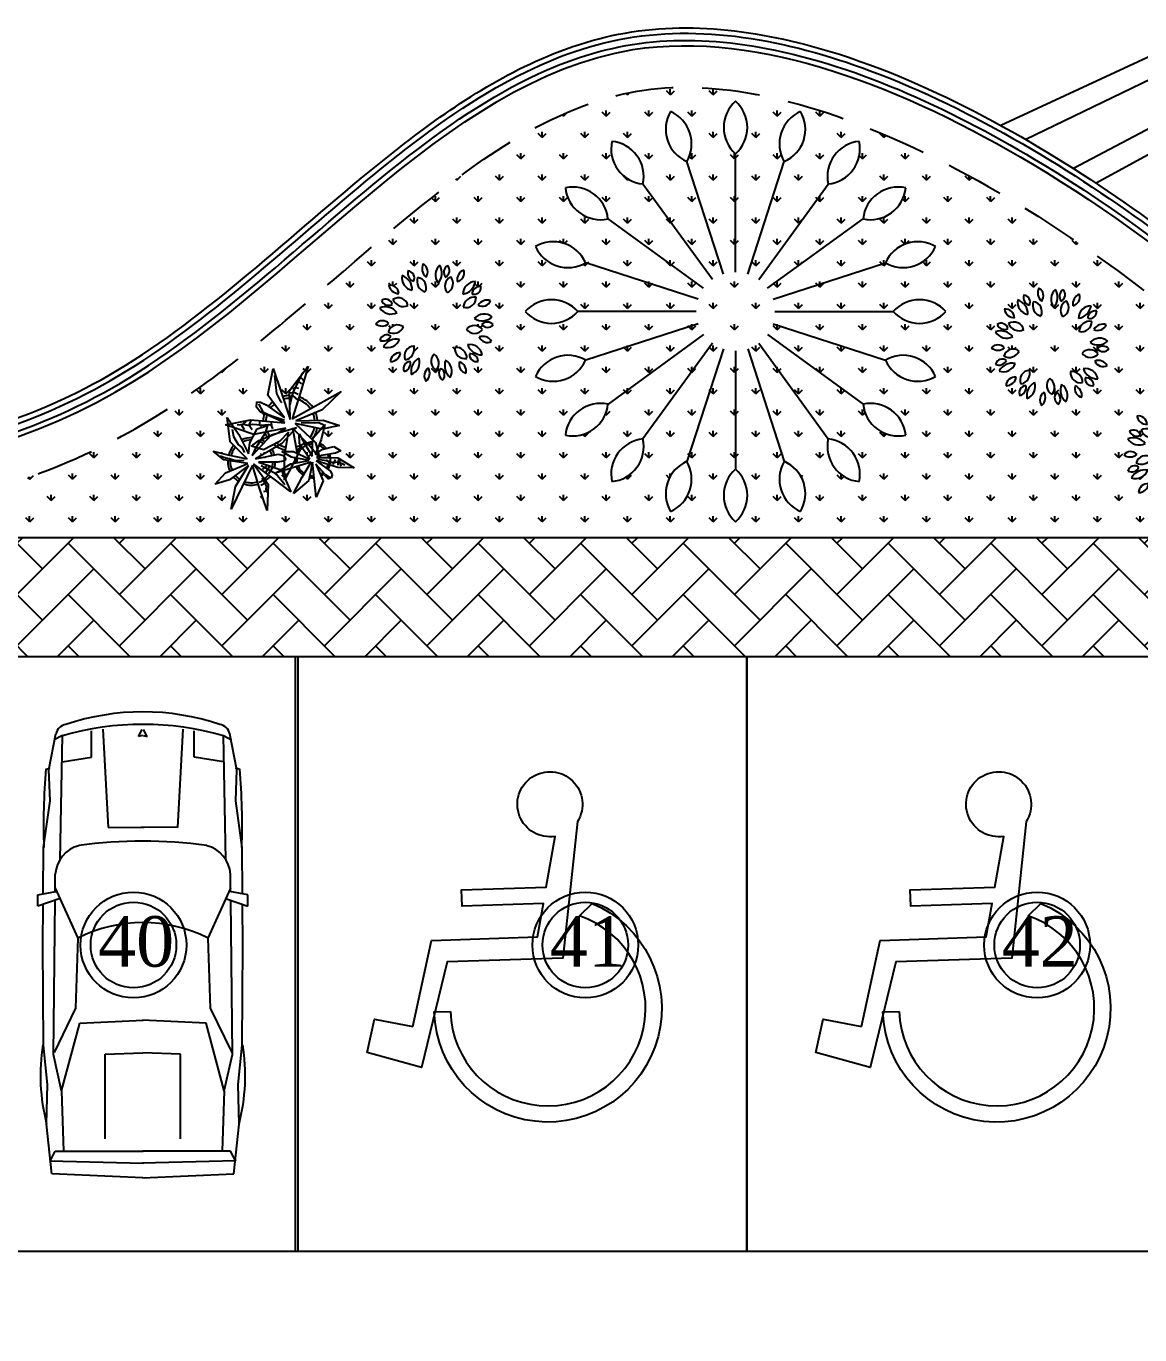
# Model space of a CAD drawing. Header units: millimetres. Extents: x 209.8 to 281.8, y 45 to 110.
# Drawn here: x 222.5 to 231.87, y 73.09 to 84.09 of the extents above; entities that cross this region are included whole.
import ezdxf

# ---------------------------------------------------------------- set-up
doc = ezdxf.new("R2010")
doc.units = ezdxf.units.MM
doc.header["$LTSCALE"] = 0.65
doc.linetypes.add('DASHED', pattern=[0.75, 0.5, -0.25])
for name, color, linetype in [('ARBOLES', 95, 'Continuous'), ('cajones', 235, 'Continuous'), ('Layer1', 1, 'Continuous'), ('mobiliario', 30, 'Continuous'), ('murodelgado', 1, 'Continuous'), ('murosgrueso', 5, 'Continuous'), ('plazaacceso', 251, 'Continuous'), ('vidrios', 4, 'Continuous')]:
    doc.layers.add(name, color=color, linetype=linetype)
doc.styles.get("Standard").update_dxf_attribs({"font": 'times.ttf'})
pattern_1 = [(90, (0, 0), (-0.179605, 0.179605), [0.047625, -0.311585]), (45, (0, 0), (-0.17960512, 0.17960512), [0.047625, -0.206375]), (135, (0, 0), (-0.17960512, -0.17960512), [0.047625, -0.206375])]

# ---------------------------------------------------------------- blocks, each defined once
blk = doc.blocks.new('arb-pl57')
for centre, radius, start, end in [((-0.151, 0.425), 0.0681, 163.4613, 255.4329), ((-0.221, 0.386), 0.059, 333.3115, 85.5828), ((-0.009, 0.462), 0.0887, 151.7015, 229.7406), ((-0.126, 0.439), 0.0753, 322.8639, 58.5782), ((0.122, 0.411), 0.108, 130.709, 219.1064), ((-0.058, 0.427), 0.127, 318.6571, 31.1583), ((0.153, 0.434), 0.0681, 123.4613, 215.4329), ((0.074, 0.448), 0.059, 293.3115, 45.5828), ((0.285, 0.37), 0.0887, 111.7015, 189.7406), ((0.181, 0.428), 0.0753, 282.8639, 18.5782), ((-0.16, 0.388), 0.108, 170.709, 259.1064), ((-0.308, 0.285), 0.127, 358.6571, 71.1583), ((-0.048, 0.358), 0.0926, 160.5035, 255.3285), ((-0.146, 0.306), 0.0835, 333.2488, 82.5832), ((0.187, 0.316), 0.0926, 120.5035, 215.3285), ((0.079, 0.339), 0.0835, 293.2488, 42.5832), ((0.352, 0.247), 0.108, 90.709, 179.1064), ((0.225, 0.375), 0.127, 278.6571, 351.1583), ((-0.368, 0.251), 0.0753, 2.8639, 98.5782), ((-0.292, 0.343), 0.0887, 191.7015, 269.7406), ((0.341, 0.132), 0.0926, 80.5035, 175.3285), ((0.273, 0.22), 0.0835, 253.2488, 2.5832), ((0.39, 0.245), 0.0681, 83.4613, 175.4329), ((0.339, 0.307), 0.059, 253.3115, 5.5828), ((-0.408, 0.016), 0.127, 38.6571, 111.1583), ((-0.361, 0.19), 0.108, 210.709, 299.1064), ((-0.406, 0.149), 0.059, 13.3115, 125.5828), ((-0.378, 0.224), 0.0681, 203.4613, 295.4329), ((-0.298, 0.135), 0.0835, 13.2488, 122.5832), ((-0.256, 0.238), 0.0926, 200.5035, 295.3285), ((0.451, 0.111), 0.0887, 71.7015, 149.7406), ((0.408, 0.223), 0.0753, 242.8639, 338.5782), ((-0.432, -0.049), 0.0753, 42.8639, 138.5782), ((-0.434, 0.07), 0.0887, 231.7015, 309.7406), ((0.423, -0.026), 0.108, 50.709, 139.1064), ((0.408, 0.153), 0.127, 238.6571, 311.1583), ((0.451, -0.053), 0.0681, 43.4613, 135.4329), ((-0.396, -0.152), 0.059, 53.3115, 165.5828), ((-0.423, -0.076), 0.0681, 243.4613, 335.4329), ((-0.304, -0.093), 0.0835, 53.2488, 162.5832), ((-0.338, 0.013), 0.0926, 240.5035, 335.3285), ((0.341, -0.108), 0.0926, 40.5035, 135.3285), ((0.345, 0.003), 0.0835, 213.2488, 322.5832), ((0.411, -0.194), 0.0887, 31.7015, 109.7406), ((0.452, 0.028), 0.059, 213.3115, 325.5828), ((-0.312, -0.255), 0.127, 78.6571, 151.1583), ((-0.388, -0.092), 0.108, 250.709, 339.1064), ((-0.163, -0.271), 0.0835, 93.2488, 202.5832), ((-0.257, -0.212), 0.0926, 280.5035, 15.3285), ((0.187, -0.291), 0.0926, 0.5035, 95.3285), ((0.261, -0.209), 0.0835, 173.2488, 282.5832), ((0.302, -0.282), 0.108, 10.709, 99.1064), ((0.406, -0.134), 0.127, 198.6571, 271.1583), ((0.451, -0.081), 0.0753, 202.8639, 298.5782), ((-0.289, -0.32), 0.0753, 82.8639, 178.5782), ((-0.366, -0.23), 0.0887, 271.7015, 349.7406), ((-0.195, -0.376), 0.059, 93.3115, 205.5828), ((-0.264, -0.335), 0.0681, 283.4613, 15.4329), ((-0.064, -0.401), 0.127, 118.6571, 191.1583), ((-0.227, -0.324), 0.108, 290.709, 19.1064), ((0.061, -0.317), 0.0835, 133.2488, 242.5832), ((-0.049, -0.332), 0.0926, 320.5035, 55.3285), ((0.219, -0.353), 0.127, 158.6571, 231.1583), ((0.045, -0.399), 0.108, 330.709, 59.1064), ((0.288, -0.341), 0.0753, 162.8639, 258.5782), ((0.185, -0.402), 0.0887, 351.7015, 69.7406), ((0.306, -0.32), 0.0681, 3.4613, 95.4329), ((0.359, -0.259), 0.059, 173.3115, 285.5828), ((-0.004, -0.436), 0.0753, 122.8639, 218.5782), ((-0.122, -0.416), 0.0887, 311.7015, 29.7406), ((0.103, -0.418), 0.059, 133.3115, 245.5828), ((0.024, -0.431), 0.0681, 323.4613, 55.4329)]:
    blk.add_arc(centre, radius, start, end)
blk = doc.blocks.new('arb-pl59')
for p, q in [((-0.122, 0.285), (-0.076, 0.511)), ((-0.076, 0.511), (-0.014, 0.319)), ((-0.065, 0.451), (-0.059, 0.376)), ((0.061, 0.325), (0.217, 0.529)), ((0.168, 0.467), (0.145, 0.425)), ((0.217, 0.529), (0.15, 0.301)), ((0.214, 0.509), (0.168, 0.467)), ((-0.059, 0.376), (-0.049, 0.299)), ((0.084, 0.341), (0.11, 0.351)), ((0.123, 0.376), (0.097, 0.328)), ((0.11, 0.351), (0.136, 0.344)), ((0.113, 0.389), (0.139, 0.399)), ((0.145, 0.425), (0.123, 0.376)), ((0.139, 0.399), (0.162, 0.38)), ((0.145, 0.432), (0.158, 0.432)), ((0.158, 0.432), (0.181, 0.406)), ((-0.218, 0.184), (-0.215, 0.23)), ((-0.215, 0.23), (-0.185, 0.226)), ((-0.185, 0.226), (-0.136, 0.205)), ((0.017, 0.096), (-0.122, 0.285)), ((-0.049, 0.299), (-0.02, 0.244)), ((-0.02, 0.244), (-0.004, 0.224)), ((-0.014, 0.319), (0.065, 0.082)), ((0.058, 0.263), (0.084, 0.282)), ((0.065, 0.082), (0.061, 0.325)), ((0.064, 0.305), (0.1, 0.312)), ((0.068, 0.227), (0.064, 0.208)), ((0.081, 0.279), (0.068, 0.227)), ((0.097, 0.328), (0.081, 0.279)), ((0.082, 0.088), (0.494, 0.318)), ((0.15, 0.301), (0.082, 0.088)), ((0.084, 0.282), (0.129, 0.244)), ((0.1, 0.312), (0.133, 0.295)), ((0.494, 0.318), (0.334, 0.162)), ((-0.187, 0.145), (-0.218, 0.184)), ((-0.201, 0.214), (-0.163, 0.146)), ((0.022, 0.054), (-0.187, 0.145)), ((-0.163, 0.146), (-0.12, 0.124)), ((-0.136, 0.205), (0.017, 0.096)), ((-0.12, 0.124), (-0.062, 0.104)), ((0.334, 0.162), (0.114, 0.069)), ((-0.477, 0.035), (-0.268, 0.079)), ((-0.24, -0.045), (-0.477, 0.035)), ((-0.438, -0.107), (-0.464, 0.097)), ((-0.464, 0.097), (-0.365, -0.046)), ((-0.422, 0.001), (-0.412, -0.061)), ((-0.38, 0.036), (-0.325, 0.043)), ((-0.308, 0.065), (-0.344, 0.033)), ((-0.344, 0.033), (-0.321, -0.003)), ((-0.325, 0.043), (-0.292, 0.033)), ((-0.292, 0.033), (-0.25, 0.043)), ((-0.263, 0.075), (-0.283, 0.036)), ((-0.283, 0.036), (-0.253, -0.003)), ((-0.273, -0.114), (-0.211, 0.003)), ((-0.268, 0.079), (0.022, 0.054)), ((-0.25, 0.043), (-0.214, 0.039)), ((-0.214, 0.039), (-0.179, 0.033)), ((-0.211, 0.003), (-0.124, 0.03)), ((-0.189, 0.069), (-0.195, 0.036)), ((-0.195, 0.036), (-0.176, 0.023)), ((-0.179, 0.033), (-0.117, 0.039)), ((-0.124, 0.03), (-0.145, -0.033)), ((-0.117, 0.039), (-0.085, 0.033)), ((0.03, 0.009), (-0.117, -0.021)), ((-0.094, 0.062), (-0.094, 0.033)), ((-0.094, 0.033), (-0.082, 0.004)), ((-0.09, -0.048), (0.119, 0.013)), ((-0.062, 0.104), (0.003, 0.082)), ((-0.03, -0.027), (0.03, 0.009)), ((0.119, 0.013), (-0.008, -0.123)), ((0.003, 0.082), (0.019, 0.075)), ((0.22, -0.129), (0.086, 0.008)), ((0.086, 0.008), (0.128, -0.22)), ((0.336, -0.001), (0.109, 0.049)), ((0.109, 0.049), (0.28, -0.113)), ((0.114, 0.069), (0.344, 0.076)), ((0.158, 0.056), (0.272, 0.052)), ((0.256, -0.077), (0.356, 0.04)), ((0.272, 0.052), (0.308, 0.056)), ((0.308, 0.056), (0.35, 0.036)), ((0.356, 0.04), (0.327, -0.087)), ((0.481, 0.032), (0.336, -0.001)), ((0.344, 0.076), (0.481, 0.032)), ((-0.295, -0.249), (-0.438, -0.107)), ((-0.412, -0.061), (-0.373, -0.129)), ((-0.365, -0.046), (-0.286, -0.208)), ((-0.259, -0.142), (-0.198, -0.095)), ((-0.117, -0.021), (-0.24, -0.045)), ((-0.145, -0.033), (-0.229, -0.166)), ((-0.198, -0.095), (-0.03, -0.027)), ((-0.165, -0.127), (-0.09, -0.048)), ((-0.023, -0.104), (-0.159, -0.174)), ((0.051, -0.024), (-0.023, -0.104)), ((0.018, -0.229), (0.051, -0.024)), ((0.144, -0.124), (0.141, -0.038)), ((0.141, -0.038), (0.185, -0.122)), ((0.25, -0.228), (0.256, -0.077)), ((0.327, -0.087), (0.277, -0.213)), ((-0.493, -0.259), (-0.581, -0.185)), ((-0.581, -0.185), (-0.459, -0.217)), ((-0.459, -0.217), (-0.295, -0.249)), ((-0.373, -0.129), (-0.341, -0.155)), ((-0.341, -0.155), (-0.318, -0.197)), ((-0.286, -0.208), (-0.273, -0.114)), ((-0.159, -0.174), (-0.259, -0.142)), ((-0.254, -0.221), (-0.165, -0.127)), ((-0.229, -0.166), (-0.254, -0.221)), ((-0.008, -0.123), (-0.227, -0.249)), ((-0.227, -0.249), (-0.032, -0.21)), ((-0.032, -0.21), (0.009, -0.222)), ((0.077, -0.235), (-0.004, -0.187)), ((-0.004, -0.187), (0.093, -0.187)), ((0.128, -0.22), (0.017, -0.428)), ((0.093, -0.187), (0.23, -0.251)), ((0.23, -0.251), (0.144, -0.124)), ((0.185, -0.122), (0.25, -0.228)), ((0.313, -0.24), (0.22, -0.129)), ((0.277, -0.213), (0.336, -0.172)), ((0.28, -0.113), (0.313, -0.24)), ((0.446, -0.202), (0.33, -0.222)), ((0.336, -0.172), (0.432, -0.147)), ((0.432, -0.147), (0.492, -0.181)), ((0.492, -0.181), (0.446, -0.202)), ((-0.523, -0.223), (-0.474, -0.242)), ((-0.291, -0.289), (-0.493, -0.259)), ((-0.477, -0.367), (-0.291, -0.289)), ((-0.474, -0.242), (-0.445, -0.246)), ((-0.445, -0.246), (-0.412, -0.259)), ((-0.285, -0.305), (-0.445, -0.425)), ((-0.252, -0.303), (-0.431, -0.673)), ((-0.412, -0.259), (-0.386, -0.265)), ((-0.395, -0.482), (-0.285, -0.305)), ((-0.386, -0.265), (-0.351, -0.265)), ((-0.351, -0.265), (-0.321, -0.262)), ((-0.195, -0.489), (-0.252, -0.303)), ((-0.069, -0.421), (-0.243, -0.291)), ((-0.243, -0.291), (-0.119, -0.462)), ((-0.039, -0.278), (-0.202, -0.277)), ((-0.202, -0.277), (-0.009, -0.342)), ((-0.179, -0.307), (-0.117, -0.34)), ((-0.133, -0.311), (-0.166, -0.336)), ((-0.107, -0.314), (-0.14, -0.362)), ((-0.085, -0.327), (-0.117, -0.375)), ((0.242, -0.279), (-0.053, -0.368)), ((-0.053, -0.368), (0.071, -0.291)), ((0.007, -0.269), (-0.039, -0.278)), ((0.03, -0.256), (0.007, -0.269)), ((0.009, -0.222), (0.03, -0.256)), ((0.017, -0.428), (0.018, -0.229)), ((0.071, -0.291), (0.225, -0.263)), ((0.225, -0.263), (0.077, -0.235)), ((0.168, -0.405), (0.242, -0.279)), ((0.254, -0.278), (0.222, -0.433)), ((0.27, -0.44), (0.254, -0.278)), ((0.364, -0.385), (0.282, -0.294)), ((0.282, -0.294), (0.344, -0.434)), ((0.466, -0.323), (0.285, -0.266)), ((0.285, -0.266), (0.405, -0.354)), ((0.33, -0.222), (0.286, -0.237)), ((0.286, -0.237), (0.384, -0.238)), ((0.295, -0.252), (0.372, -0.265)), ((0.402, -0.291), (0.372, -0.259)), ((0.372, -0.265), (0.428, -0.281)), ((0.384, -0.238), (0.466, -0.24)), ((0.402, -0.249), (0.402, -0.291)), ((0.444, -0.255), (0.424, -0.298)), ((0.428, -0.281), (0.473, -0.275)), ((0.466, -0.24), (0.605, -0.325)), ((0.605, -0.325), (0.466, -0.323)), ((0.47, -0.259), (0.467, -0.304)), ((0.473, -0.275), (0.525, -0.301)), ((0.479, -0.265), (0.492, -0.311)), ((-0.564, -0.462), (-0.477, -0.367)), ((-0.445, -0.425), (-0.564, -0.462)), ((-0.176, -0.44), (-0.195, -0.45)), ((-0.159, -0.421), (-0.176, -0.44)), ((-0.172, -0.411), (-0.137, -0.476)), ((-0.117, -0.34), (-0.078, -0.362)), ((-0.078, -0.362), (-0.043, -0.388)), ((0.071, -0.526), (-0.069, -0.421)), ((-0.043, -0.388), (-0.013, -0.424)), ((-0.013, -0.424), (0.022, -0.466)), ((-0.009, -0.342), (0.071, -0.526)), ((0.094, -0.541), (0.168, -0.405)), ((0.222, -0.433), (0.094, -0.541)), ((0.283, -0.571), (0.27, -0.44)), ((0.344, -0.434), (0.283, -0.571)), ((0.393, -0.405), (0.364, -0.385)), ((0.411, -0.412), (0.393, -0.405)), ((0.405, -0.354), (0.419, -0.383)), ((0.419, -0.383), (0.411, -0.412)), ((-0.431, -0.673), (-0.395, -0.482)), ((-0.129, -0.685), (-0.195, -0.489)), ((-0.133, -0.45), (-0.182, -0.473)), ((-0.124, -0.518), (-0.159, -0.528)), ((-0.137, -0.476), (-0.14, -0.511)), ((-0.14, -0.511), (-0.117, -0.541)), ((-0.119, -0.462), (-0.129, -0.685))]:
    blk.add_line(p, q)
for centre, radius, start, end in [((0.067, 0.053), 0.23, 130.0047, 142.9751), ((0.067, 0.053), 0.23, 91.3061, 106.5891), ((0.067, 0.053), 0.207, 91.3551, 106.3939), ((0.067, 0.053), 0.207, 35.6168, 71.2527), ((0.067, 0.053), 0.23, 34.9744, 71.3418), ((0.067, 0.053), 0.23, 161.0439, 175.817), ((0.067, 0.053), 0.207, 161.7291, 175.8971), ((0.067, 0.053), 0.207, 130.4106, 142.8078), ((0.067, 0.053), 0.207, 5.7495, 22.0226), ((0.067, 0.053), 0.23, 5.3551, 22.1259), ((0.067, 0.053), 0.207, 324.5281, 349.0132), ((0.067, 0.053), 0.23, 323.4483, 348.8858), ((-0.259, -0.271), 0.2, 87.4619, 114.9149), ((-0.259, -0.271), 0.18, 90.5018, 114.8186), ((-0.259, -0.271), 0.18, 56.4903, 67.4936), ((-0.259, -0.271), 0.2, 55.4317, 66.467), ((0.067, 0.053), 0.23, 200.4578, 211.493), ((0.067, 0.053), 0.207, 201.5164, 212.5196), ((0.067, 0.053), 0.207, 284.7982, 309.2824), ((0.256, -0.259), 0.15, 91.3816, 117.2446), ((-0.259, -0.271), 0.2, 138.8793, 164.7422), ((-0.259, -0.271), 0.18, 139.7721, 164.2563), ((-0.259, -0.271), 0.18, 16.703, 30.871), ((-0.259, -0.271), 0.2, 16.0178, 30.791), ((0.067, 0.053), 0.23, 232.488, 259.941), ((0.067, 0.053), 0.207, 235.5278, 259.8447), ((0.256, -0.259), 0.15, 130.9246, 156.3621), ((0.067, 0.053), 0.23, 283.9053, 309.7683), ((0.256, -0.259), 0.135, 132.0044, 156.4895), ((0.256, -0.259), 0.135, 92.2745, 116.7587), ((0.256, -0.259), 0.135, 43.0041, 67.321), ((0.256, -0.259), 0.15, 39.9643, 67.4173), ((0.256, -0.259), 0.135, 8.9927, 19.9959), ((0.256, -0.259), 0.15, 7.9341, 18.9693), ((-0.259, -0.271), 0.2, 178.4223, 203.8597), ((-0.259, -0.271), 0.18, 179.502, 203.9872), ((-0.259, -0.271), 0.18, 345.3845, 357.7817), ((-0.259, -0.271), 0.2, 344.9787, 357.949), ((0.256, -0.259), 0.15, 172.8314, 189.6022), ((0.256, -0.259), 0.15, 202.4507, 238.8181), ((0.256, -0.259), 0.135, 173.2259, 189.4989), ((0.256, -0.259), 0.135, 203.0931, 238.729), ((0.256, -0.259), 0.135, 329.2054, 343.3734), ((0.256, -0.259), 0.15, 328.5202, 343.2933), ((-0.259, -0.271), 0.2, 220.329, 237.0998), ((-0.259, -0.271), 0.18, 220.7235, 236.9965), ((-0.259, -0.271), 0.18, 306.3291, 321.3678), ((-0.259, -0.271), 0.2, 306.28, 321.563), ((0.256, -0.259), 0.15, 258.7824, 274.0654), ((0.256, -0.259), 0.135, 258.8314, 273.8702), ((0.256, -0.259), 0.135, 297.8869, 310.2841), ((0.256, -0.259), 0.15, 297.481, 310.4514), ((-0.259, -0.271), 0.2, 249.9483, 286.3157), ((-0.259, -0.271), 0.18, 250.5907, 286.2266)]:
    blk.add_arc(centre, radius, start, end)
blk = doc.blocks.new('arb-pl32')
for p, q in [((0.015, 0.329), (0.015, 1.323)), ((-0.087, 0.313), (-0.394, 1.258)), ((0.118, 0.313), (0.425, 1.258)), ((-0.179, 0.266), (-0.763, 1.07)), ((0.21, 0.266), (0.794, 1.07)), ((-0.253, 0.193), (-1.057, 0.777)), ((0.283, 0.193), (1.088, 0.777)), ((-0.3, 0.1), (-1.245, 0.407)), ((0.331, 0.1), (1.276, 0.407)), ((-0.316, -0.002), (-1.31, -0.002)), ((-0.3, -0.105), (-1.245, -0.412)), ((0.331, -0.105), (1.276, -0.412)), ((0.347, -0.002), (1.341, -0.002)), ((-0.253, -0.197), (-1.057, -0.781)), ((0.283, -0.197), (1.088, -0.781)), ((-0.179, -0.27), (-0.763, -1.074)), ((-0.087, -0.317), (-0.394, -1.263)), ((0.118, -0.317), (0.425, -1.263)), ((0.21, -0.27), (0.794, -1.074)), ((0.015, -0.334), (0.015, -1.327))]:
    blk.add_line(p, q)
for centre, start, end in [((0.212, 1.545), 131.5279, 228.4721), ((-0.181, 1.545), 311.5279, 48.4721), ((-0.276, 1.53), 149.5279, 246.4721), ((-0.65, 1.408), 329.5279, 66.4721), ((0.68, 1.408), 113.5279, 210.4721), ((0.307, 1.53), 293.5279, 30.4721), ((-0.735, 1.365), 167.5279, 264.4721), ((-1.053, 1.134), 347.5279, 84.4721), ((1.084, 1.134), 95.5279, 192.4721), ((0.766, 1.365), 275.5279, 12.4721), ((-1.352, 0.748), 5.5279, 102.4721), ((-1.121, 1.066), 185.5279, 282.4721), ((1.383, 0.748), 77.5279, 174.4721), ((1.152, 1.066), 257.5279, 354.4721), ((-1.517, 0.289), 23.5279, 120.4721), ((1.548, 0.289), 59.5279, 156.4721), ((-1.395, 0.663), 203.5279, 300.4721), ((1.426, 0.663), 239.5279, 336.4721), ((-1.532, -0.199), 41.5279, 138.4721), ((1.563, -0.199), 41.5279, 138.4721), ((-1.532, 0.194), 221.5279, 318.4721), ((1.563, 0.194), 221.5279, 318.4721), ((-1.395, -0.667), 59.5279, 156.4721), ((-1.517, -0.293), 239.5279, 336.4721), ((1.426, -0.667), 23.5279, 120.4721), ((1.548, -0.293), 203.5279, 300.4721), ((-1.121, -1.071), 77.5279, 174.4721), ((-1.352, -0.753), 257.5279, 354.4721), ((1.152, -1.071), 5.5279, 102.4721), ((1.383, -0.753), 185.5279, 282.4721), ((-0.735, -1.369), 95.5279, 192.4721), ((-1.053, -1.138), 275.5279, 12.4721), ((1.084, -1.138), 167.5279, 264.4721), ((0.766, -1.369), 347.5279, 84.4721), ((-0.276, -1.534), 113.5279, 210.4721), ((-0.65, -1.413), 293.5279, 30.4721), ((0.68, -1.413), 149.5279, 246.4721), ((0.307, -1.534), 329.5279, 66.4721), ((0.212, -1.549), 131.5279, 228.4721), ((-0.181, -1.549), 311.5279, 48.4721)]:
    blk.add_arc(centre, 0.296, start, end)

msp = doc.modelspace()

# ---------------------------------------------------------------- hatches: boundary and pattern name
at = {"layer": 'ARBOLES'}
h = msp.add_hatch(dxfattribs=at)
h.set_pattern_fill('GRASS', color=256, scale=0.01, style=0)
h.set_pattern_definition(pattern_1)
edge = h.paths.add_edge_path()
edge.add_arc((241.755, 86.885), 10.35, 221.9334, 223.2739, ccw=False)
edge.add_spline(control_points=[(234.055, 79.969), (233.597, 80.405), (233.142, 80.836), (232.032, 81.796), (231.359, 82.309), (230.123, 83.013), (229.626, 83.246), (228.786, 83.506), (228.439, 83.571), (227.786, 83.588), (227.488, 83.536), (226.89, 83.313), (226.593, 83.144), (225.8, 82.592), (225.304, 82.142), (224.519, 81.48), (224.248, 81.26), (223.755, 80.91), (223.536, 80.771), (223.311, 80.65)], knot_values=[5.569766, 5.569766, 5.569766, 5.569766, 7.503456, 7.503456, 10.083058, 10.083058, 11.661296, 11.661296, 12.810849, 12.810849, 13.960402, 13.960402, 15.109955, 15.109955, 17.01636, 17.01636, 17.983716, 17.983716, 18.701272, 18.701272, 18.701272, 18.701272], degree=3, periodic=0)
edge.add_line((223.311, 80.65), (223.331, 79.791))
edge.add_line((223.331, 79.791), (234.219, 79.791))
h.paths.add_polyline_path([(225.261, 80.38), (225.121, 80.382), (225.056, 80.402, -0.065801), (225.039, 80.366), (225.061, 80.351), (225.075, 80.322), (225.067, 80.293), (225.048, 80.299), (225.019, 80.32), (225.009, 80.331, -0.056654), (224.981, 80.312), (224.999, 80.271), (224.938, 80.133), (224.926, 80.264), (224.923, 80.296, -0.066784), (224.883, 80.298), (224.877, 80.271), (224.749, 80.163), (224.824, 80.299), (224.834, 80.317, -0.160028), (224.773, 80.388), (224.724, 80.373), (224.679, 80.288), (224.727, 80.179), (224.587, 80.284), (224.553, 80.309, -0.066784), (224.515, 80.272), (224.536, 80.242), (224.527, 80.019), (224.461, 80.215), (224.452, 80.241, -0.160028), (224.328, 80.246), (224.224, 80.032), (224.261, 80.223), (224.288, 80.266, -0.073307), (224.244, 80.304), (224.21, 80.279), (224.091, 80.242), (224.178, 80.338), (224.213, 80.353, -0.11359), (224.196, 80.441), (224.162, 80.446), (224.075, 80.519), (224.197, 80.487), (224.203, 80.486, -0.117466), (224.248, 80.567), (224.217, 80.598), (224.201, 80.732), (224.179, 80.739), (224.199, 80.744), (224.192, 80.801), (224.228, 80.75), (224.395, 80.785), (224.394, 80.783), (224.493, 80.774, -0.065801), (224.506, 80.833), (224.468, 80.849), (224.437, 80.888), (224.441, 80.934), (224.47, 80.931), (224.52, 80.91), (224.539, 80.896, -0.056654), (224.575, 80.934), (224.534, 80.989), (224.579, 81.215), (224.642, 81.024), (224.657, 80.978, -0.066784), (224.717, 80.987), (224.717, 81.03), (224.821, 81.166), (224.824, 81.172), (224.828, 81.176), (224.872, 81.234), (224.806, 81.005), (224.796, 80.975, -0.160028), (224.911, 80.889), (225.15, 81.023), (224.989, 80.867), (224.936, 80.844, -0.073307), (224.952, 80.779), (225, 80.78), (225.136, 80.736), (225.003, 80.707), (224.983, 80.618), (224.97, 80.584, -0.120363), (225.027, 80.542), (225.088, 80.558), (225.147, 80.523), (225.101, 80.502), (225.054, 80.494, -0.048188), (225.06, 80.466), (225.121, 80.464)], flags=16)
h.paths.add_polyline_path([(225.035, 80.438), (225.028, 80.439), (225.036, 80.437)], flags=0)
h.paths.add_polyline_path([(225.129, 80.43), (225.124, 80.429), (225.124, 80.432)], flags=0)
h.paths.add_polyline_path([(224.968, 80.468), (224.969, 80.465), (224.967, 80.468), (224.942, 80.468), (224.961, 80.474), (224.908, 80.536), (224.906, 80.477), (224.851, 80.566, -0.036957), (224.821, 80.55), (224.886, 80.454), (224.749, 80.517), (224.68, 80.517), (224.678, 80.502), (224.732, 80.47), (224.88, 80.442), (224.727, 80.413), (224.645, 80.363), (224.551, 80.395), (224.533, 80.368), (224.538, 80.365), (224.533, 80.368), (224.551, 80.395), (224.453, 80.428), (224.617, 80.426), (224.662, 80.436), (224.673, 80.442), (224.674, 80.468), (224.665, 80.482), (224.623, 80.495), (224.429, 80.455), (224.607, 80.559, -0.032305), (224.583, 80.575), (224.496, 80.531), (224.457, 80.543), (224.401, 80.483), (224.426, 80.539), (224.434, 80.551), (224.396, 80.563), (224.458, 80.609), (224.476, 80.617), (224.51, 80.67, -0.008578), (224.507, 80.677), (224.419, 80.66), (224.383, 80.59), (224.369, 80.496), (224.312, 80.615, -0.120363), (224.405, 80.633), (224.444, 80.708), (224.532, 80.735), (224.513, 80.678), (224.539, 80.683), (224.685, 80.714), (224.625, 80.678), (224.59, 80.664), (224.743, 80.708), (224.742, 80.713), (224.745, 80.709), (224.775, 80.718), (224.756, 80.698), (224.797, 80.656), (224.797, 80.666), (224.808, 80.644), (224.863, 80.587, -0.080403), (224.911, 80.595), (224.911, 80.614), (224.764, 80.753), (224.979, 80.706), (224.914, 80.63, -0.004097), (224.912, 80.627), (224.911, 80.614), (224.935, 80.592), (224.968, 80.468), (225.045, 80.466, -1383.671644), (225.045, 80.467, -0.000723), (225.045, 80.466)], flags=0)
h.paths.add_polyline_path([(225.865, 81.108, -0.443736), (225.883, 81.219, -0.35431)], flags=16)
h.paths.add_polyline_path([(225.739, 81.166, -0.327339), (225.803, 81.302, -0.406045)], flags=16)
h.paths.add_polyline_path([(226.007, 81.119, -0.533229), (225.991, 81.216, -0.424329)], flags=16)
h.paths.add_polyline_path([(225.68, 81.19, -0.533229), (225.73, 81.274, -0.424329)], flags=16)
h.paths.add_polyline_path([(226.068, 81.139, -0.327339), (226.029, 81.284, -0.406045)], flags=16)
h.paths.add_polyline_path([(225.951, 81.2, -0.516882), (225.932, 81.335, -0.439099)], flags=16)
h.paths.add_polyline_path([(225.565, 81.272, -0.443736), (225.649, 81.345, -0.35431)], flags=16)
h.paths.add_polyline_path([(225.689, 81.288, -0.516882), (225.761, 81.403, -0.439099)], flags=16)
h.paths.add_polyline_path([(226.144, 81.272, -0.35431), (226.201, 81.176, -0.443736)], flags=16)
h.paths.add_polyline_path([(224.736, 80.985), (224.736, 80.984), (224.737, 80.985)], flags=0)
h.paths.add_polyline_path([(225.505, 81.397, -0.327339), (225.642, 81.461, -0.406045)], flags=16)
h.paths.add_polyline_path([(226.107, 81.392, -0.439099), (226.208, 81.301, -0.516882)], flags=16)
h.paths.add_polyline_path([(226.229, 81.339, -0.424329), (226.303, 81.275, -0.533229)], flags=16)
h.paths.add_polyline_path([(224.765, 81.055), (224.764, 81.055), (224.778, 81.081), (224.791, 81.107), (224.795, 81.104), (224.788, 81.101), (224.778, 81.081), (224.765, 81.055)], flags=0)
h.paths.add_polyline_path([(225.475, 81.454, -0.533229), (225.568, 81.486, -0.424329)], flags=16)
h.paths.add_polyline_path([(224.56, 80.74), (224.561, 80.737), (224.561, 80.739)], flags=0)
h.paths.add_polyline_path([(226.214, 81.416, -0.406045), (226.337, 81.329, -0.327339)], flags=16)
h.paths.add_polyline_path([(224.441, 80.744), (224.405, 80.747), (224.363, 80.737), (224.331, 80.747), (224.321, 80.746), (224.324, 80.749), (224.363, 80.737), (224.405, 80.747), (224.441, 80.744), (224.461, 80.74), (224.461, 80.741), (224.461, 80.74)], flags=0)
h.paths.add_polyline_path([(225.545, 81.523, -0.516882), (225.674, 81.565, -0.439099)], flags=16)
h.paths.add_polyline_path([(225.44, 81.591, -0.443736), (225.552, 81.593, -0.35431)], flags=16)
h.paths.add_polyline_path([(226.31, 81.48, -0.35431), (226.415, 81.443, -0.443736)], flags=16)
h.paths.add_polyline_path([(226.204, 81.548, -0.439099), (226.34, 81.543, -0.516882)], flags=16)
h.paths.add_polyline_path([(225.474, 81.726, -0.327339), (225.62, 81.686, -0.406045)], flags=16)
h.paths.add_polyline_path([(226.785, 81.148, -0.450174), (227.207, 81.285, -0.450174)], flags=16)
h.paths.add_polyline_path([(227.036, 80.655, -0.450174), (227.395, 80.916, -0.450174)], flags=16)
h.paths.add_polyline_path([(226.331, 81.586, -0.424329), (226.429, 81.585, -0.533229)], flags=16)
h.paths.add_polyline_path([(225.586, 81.796, -0.516882), (225.712, 81.745, -0.439099)], flags=16)
h.paths.add_polyline_path([(225.488, 81.788, -0.533229), (225.58, 81.753, -0.424329)], flags=16)
h.paths.add_polyline_path([(226.27, 81.635, -0.406045), (226.42, 81.648, -0.327339)], flags=16)
h.paths.add_polyline_path([(226.178, 81.73, -0.439099), (226.285, 81.814, -0.516882)], flags=16)
h.paths.add_polyline_path([(225.636, 81.845, -0.35431), (225.549, 81.916, -0.443736)], flags=16)
h.paths.add_polyline_path([(225.857, 81.859, -0.439099), (225.793, 81.979, -0.516882)], flags=16)
h.paths.add_polyline_path([(225.748, 81.873, -0.406045), (225.662, 81.997, -0.327339)], flags=16)
h.paths.add_polyline_path([(226.303, 81.746, -0.35431), (226.407, 81.786, -0.443736)], flags=16)
h.paths.add_polyline_path([(226.041, 81.853, -0.439099), (226.069, 81.986, -0.516882)], flags=16)
h.paths.add_polyline_path([(226.173, 81.84, -0.406045), (226.279, 81.946, -0.327339)], flags=16)
h.paths.add_polyline_path([(226.251, 81.841, -0.424329), (226.327, 81.903, -0.533229)], flags=16)
h.paths.add_polyline_path([(225.76, 81.95, -0.424329), (225.712, 82.036, -0.533229)], flags=16)
h.paths.add_polyline_path([(225.967, 81.934, -0.406045), (225.98, 82.084, -0.327339)], flags=16)
h.paths.add_polyline_path([(225.863, 81.985, -0.35431), (225.842, 82.094, -0.443736)], flags=16)
h.paths.add_polyline_path([(226.126, 81.946, -0.35431), (226.181, 82.043, -0.443736)], flags=16)
h.paths.add_polyline_path([(226.699, 81.695, -0.450174), (227.142, 81.695, -0.450174)], flags=16)
h.paths.add_polyline_path([(226.026, 81.985, -0.424329), (226.044, 82.081, -0.533229)], flags=16)
h.paths.add_polyline_path([(227.689, 80.623, -0.450174), (227.428, 80.264, -0.450174)], flags=16)
h.paths.add_polyline_path([(226.785, 82.242, -0.450174), (227.207, 82.104, -0.450174)], flags=16)
h.paths.add_polyline_path([(228.058, 80.434, -0.450174), (227.921, 80.012, -0.450174)], flags=16)
h.paths.add_polyline_path([(227.036, 82.735, -0.450174), (227.395, 82.474, -0.450174)], flags=16)
h.paths.add_polyline_path([(228.468, 80.37, -0.450174), (228.468, 79.926, -0.450174)], flags=16)
h.paths.add_polyline_path([(227.689, 82.767, -0.450174), (227.428, 83.126, -0.450174)], flags=16)
h.paths.add_polyline_path([(228.877, 80.434, -0.450174), (229.014, 80.012, -0.450174)], flags=16)
h.paths.add_polyline_path([(228.058, 82.955, -0.450174), (227.921, 83.377, -0.450174)], flags=16)
h.paths.add_polyline_path([(229.246, 80.623, -0.450174), (229.507, 80.264, -0.450174)], flags=16)
h.paths.add_polyline_path([(228.468, 83.02, -0.450174), (228.468, 83.464, -0.450174)], flags=16)
h.paths.add_polyline_path([(229.54, 80.916, -0.450174), (229.899, 80.655, -0.450174)], flags=16)
h.paths.add_polyline_path([(228.877, 82.955, -0.450174), (229.014, 83.377, -0.450174)], flags=16)
h.paths.add_polyline_path([(229.728, 81.285, -0.450174), (230.15, 81.148, -0.450174)], flags=16)
h.paths.add_polyline_path([(229.246, 82.767, -0.450174), (229.507, 83.126, -0.450174)], flags=16)
h.paths.add_polyline_path([(229.793, 81.695, -0.450174), (230.237, 81.695, -0.450174)], flags=16)
h.paths.add_polyline_path([(229.54, 82.474, -0.450174), (229.899, 82.735, -0.450174)], flags=16)
h.paths.add_polyline_path([(229.728, 82.104, -0.450174), (230.15, 82.242, -0.450174)], flags=16)
h.paths.add_polyline_path([(230.618, 81.389, -0.443736), (230.73, 81.39, -0.35431)], flags=16)
h.paths.add_polyline_path([(230.654, 81.251, -0.533229), (230.746, 81.283, -0.424329)], flags=16)
h.paths.add_polyline_path([(230.683, 81.194, -0.327339), (230.82, 81.258, -0.406045)], flags=16)
h.paths.add_polyline_path([(230.743, 81.07, -0.443736), (230.828, 81.142, -0.35431)], flags=16)
h.paths.add_polyline_path([(230.653, 81.523, -0.327339), (230.798, 81.483, -0.406045)], flags=16)
h.paths.add_polyline_path([(230.723, 81.32, -0.516882), (230.853, 81.362, -0.439099)], flags=16)
h.paths.add_polyline_path([(230.666, 81.585, -0.533229), (230.758, 81.551, -0.424329)], flags=16)
h.paths.add_polyline_path([(230.909, 81.071, -0.424329), (230.859, 80.987, -0.533229)], flags=16)
h.paths.add_polyline_path([(230.94, 81.2, -0.439099), (230.867, 81.085, -0.516882)], flags=16)
h.paths.add_polyline_path([(230.728, 81.713, -0.443736), (230.814, 81.642, -0.35431)], flags=16)
h.paths.add_polyline_path([(230.764, 81.594, -0.516882), (230.891, 81.542, -0.439099)], flags=16)
h.paths.add_polyline_path([(230.982, 81.099, -0.406045), (230.918, 80.963, -0.327339)], flags=16)
h.paths.add_polyline_path([(230.84, 81.794, -0.327339), (230.927, 81.67, -0.406045)], flags=16)
h.paths.add_polyline_path([(231.062, 81.016, -0.35431), (231.044, 80.905, -0.443736)], flags=16)
h.paths.add_polyline_path([(230.891, 81.833, -0.533229), (230.939, 81.747, -0.424329)], flags=16)
h.paths.add_polyline_path([(231.11, 81.132, -0.439099), (231.129, 80.997, -0.516882)], flags=16)
h.paths.add_polyline_path([(230.971, 81.776, -0.516882), (231.035, 81.656, -0.439099)], flags=16)
h.paths.add_polyline_path([(231.17, 81.013, -0.424329), (231.186, 80.916, -0.533229)], flags=16)
h.paths.add_polyline_path([(231.02, 81.891, -0.443736), (231.041, 81.782, -0.35431)], flags=16)
h.paths.add_polyline_path([(231.208, 81.081, -0.406045), (231.246, 80.936, -0.327339)], flags=16)
h.paths.add_polyline_path([(231.158, 81.881, -0.327339), (231.145, 81.731, -0.406045)], flags=16)
h.paths.add_polyline_path([(231.285, 81.189, -0.439099), (231.386, 81.098, -0.516882)], flags=16)
h.paths.add_polyline_path([(231.323, 81.069, -0.35431), (231.38, 80.973, -0.443736)], flags=16)
h.paths.add_polyline_path([(231.247, 81.783, -0.516882), (231.219, 81.65, -0.439099)], flags=16)
h.paths.add_polyline_path([(231.222, 81.878, -0.533229), (231.204, 81.782, -0.424329)], flags=16)
h.paths.add_polyline_path([(231.515, 81.126, -0.327339), (231.392, 81.213, -0.406045)], flags=16)
h.paths.add_polyline_path([(231.407, 81.136, -0.424329), (231.481, 81.072, -0.533229)], flags=16)
h.paths.add_polyline_path([(231.382, 81.345, -0.439099), (231.518, 81.34, -0.516882)], flags=16)
h.paths.add_polyline_path([(231.304, 81.743, -0.35431), (231.359, 81.84, -0.443736)], flags=16)
h.paths.add_polyline_path([(231.356, 81.527, -0.439099), (231.464, 81.611, -0.516882)], flags=16)
h.paths.add_polyline_path([(231.351, 81.637, -0.406045), (231.458, 81.743, -0.327339)], flags=16)
h.paths.add_polyline_path([(231.449, 81.432, -0.406045), (231.599, 81.445, -0.327339)], flags=16)
h.paths.add_polyline_path([(231.488, 81.277, -0.35431), (231.594, 81.241, -0.443736)], flags=16)
h.paths.add_polyline_path([(231.429, 81.638, -0.424329), (231.505, 81.7, -0.533229)], flags=16)
h.paths.add_polyline_path([(231.51, 81.383, -0.424329), (231.608, 81.382, -0.533229)], flags=16)
h.paths.add_polyline_path([(231.481, 81.543, -0.35431), (231.585, 81.583, -0.443736)], flags=16)
h.paths.add_polyline_path([(231.732, 80.491, -0.443736), (231.844, 80.492, -0.35431)], flags=16)
h.paths.add_polyline_path([(231.767, 80.353, -0.533229), (231.86, 80.385, -0.424329)], flags=16)
h.paths.add_polyline_path([(231.767, 80.625, -0.327339), (231.912, 80.585, -0.406045)], flags=16)
h.paths.add_polyline_path([(231.78, 80.687, -0.533229), (231.872, 80.653, -0.424329)], flags=16)
h.paths.add_polyline_path([(231.797, 80.296, -0.327339), (231.934, 80.36, -0.406045)], flags=16)
h.paths.add_polyline_path([(231.837, 80.422, -0.516882), (231.967, 80.464, -0.439099)], flags=16)
h.paths.add_polyline_path([(231.857, 80.172, -0.443736), (231.941, 80.244, -0.35431)], flags=16)
h.paths.add_polyline_path([(231.841, 80.815, -0.443736), (231.928, 80.744, -0.35431)], flags=16)
h.paths.add_polyline_path([(231.878, 80.696, -0.516882), (232.004, 80.644, -0.439099)], flags=16)
h.paths.add_polyline_path([(232.022, 80.173, -0.424329), (231.972, 80.089, -0.533229)], flags=16)
h.paths.add_polyline_path([(232.053, 80.302, -0.439099), (231.981, 80.187, -0.516882)], flags=16)
h.paths.add_polyline_path([(231.954, 80.896, -0.327339), (232.04, 80.772, -0.406045)], flags=16)
h.paths.add_polyline_path([(232.095, 80.201, -0.406045), (232.031, 80.065, -0.327339)], flags=16)
h.paths.add_polyline_path([(232.004, 80.935, -0.533229), (232.053, 80.849, -0.424329)], flags=16)
h.paths.add_polyline_path([(232.085, 80.878, -0.516882), (232.149, 80.758, -0.439099)], flags=16)
h.paths.add_polyline_path([(232.176, 80.118, -0.35431), (232.158, 80.007, -0.443736)], flags=16)
h.paths.add_polyline_path([(232.134, 80.994, -0.443736), (232.155, 80.884, -0.35431)], flags=16)
h.paths.add_polyline_path([(232.224, 80.234, -0.439099), (232.243, 80.099, -0.516882)], flags=16)
h.paths.add_polyline_path([(232.272, 80.983, -0.327339), (232.259, 80.833, -0.406045)], flags=16)
h.paths.add_polyline_path([(232.283, 80.115, -0.424329), (232.299, 80.018, -0.533229)], flags=16)
h.paths.add_polyline_path([(232.321, 80.183, -0.406045), (232.36, 80.038, -0.327339)], flags=16)
h.paths.add_polyline_path([(232.336, 80.98, -0.533229), (232.318, 80.884, -0.424329)], flags=16)
h.paths.add_polyline_path([(232.361, 80.885, -0.516882), (232.333, 80.752, -0.439099)], flags=16)
h.paths.add_polyline_path([(232.399, 80.291, -0.439099), (232.5, 80.2, -0.516882)], flags=16)
h.paths.add_polyline_path([(232.436, 80.171, -0.35431), (232.493, 80.075, -0.443736)], flags=16)
h.paths.add_polyline_path([(232.473, 80.942, -0.443736), (232.418, 80.845, -0.35431)], flags=16)
h.paths.add_polyline_path([(232.47, 80.63, -0.439099), (232.577, 80.713, -0.516882)], flags=16)
h.paths.add_polyline_path([(232.465, 80.739, -0.406045), (232.571, 80.845, -0.327339)], flags=16)
h.paths.add_polyline_path([(232.496, 80.447, -0.439099), (232.632, 80.443, -0.516882)], flags=16)
h.paths.add_polyline_path([(232.506, 80.315, -0.406045), (232.629, 80.228, -0.327339)], flags=16)
h.paths.add_polyline_path([(232.521, 80.238, -0.424329), (232.595, 80.174, -0.533229)], flags=16)
h.paths.add_polyline_path([(232.543, 80.74, -0.424329), (232.619, 80.802, -0.533229)], flags=16)
h.paths.add_polyline_path([(232.563, 80.534, -0.406045), (232.712, 80.547, -0.327339)], flags=16)
h.paths.add_polyline_path([(232.602, 80.379, -0.35431), (232.707, 80.343, -0.443736)], flags=16)
h.paths.add_polyline_path([(232.595, 80.646, -0.35431), (232.699, 80.685, -0.443736)], flags=16)
h.paths.add_polyline_path([(232.623, 80.485, -0.424329), (232.721, 80.484, -0.533229)], flags=16)
h = msp.add_hatch(dxfattribs=at)
h.set_pattern_fill('GRASS', color=256, scale=0.01, style=0)
h.set_pattern_definition(pattern_1)
edge = h.paths.add_edge_path()
edge.add_line((216.351, 80.316), (214.662, 80.316))
edge.add_line((214.662, 80.316), (214.618, 79.791))
edge.add_line((214.618, 79.791), (223.368, 79.791))
edge.add_line((223.368, 79.791), (223.368, 80.681))
edge.add_spline(control_points=[(223.368, 80.681), (223.271, 80.627), (223.173, 80.576), (222.67, 80.336), (222.25, 80.197), (221.367, 79.993), (220.903, 79.934), (219.806, 79.865), (219.17, 79.878), (218.217, 79.922), (217.9, 79.941), (217.535, 79.966)], knot_values=[0, 0, 0, 0, 0.310105, 0.310105, 1.579092, 1.579092, 2.927597, 2.927597, 4.729247, 4.729247, 5.630072, 5.630072, 5.630072, 5.630072], degree=3, periodic=0)
edge.add_arc((218.946, 86.914), 7.09, 248.5274, 258.5218, ccw=False)
at = {"layer": 'plazaacceso'}
h = msp.add_hatch(dxfattribs=at)
h.set_pattern_fill('AR-HBONE,_O', color=256, scale=0.003)
h.set_pattern_definition([(45, (0, 0), (4e-17, 0.4310523), [0.9144, -0.3048]), (135, (0.21553, 0.21553), (4e-17, 0.4310523), [0.9144, -0.3048])])
h.paths.add_polyline_path([(234.893, 79.137, -0.022677), (234.219, 79.791), (209.788, 79.791), (209.788, 78.791), (212.288, 78.791), (214.788, 78.791), (217.288, 78.791), (219.788, 78.791), (222.288, 78.791), (224.788, 78.791), (228.563, 78.791), (232.363, 78.791), (232.363, 73.791), (232.363, 72.241), (233.807, 72.241, -0.061615), (234.267, 74.15, -0.33541), (234.265, 77.165, 0.262157)])
h.paths.add_polyline_path([(232.327, 76.779), (233.298, 76.551), (233.211, 76.181), (232.24, 76.409)], flags=25)
h.paths.add_polyline_path([(232.768, 77.378), (233.674, 76.986), (233.523, 76.637), (232.617, 77.029)], flags=24)

# ---------------------------------------------------------------- linework, layer by layer
at = {"color": 0, "linetype": 'ByBlock'}
for p, q in [((223.051, 77.945), (223.051, 78.168)), ((223.145, 78.182), (223.192, 77.354)), ((223.447, 78.12), (223.478, 78.178)), ((223.518, 78.12), (223.487, 78.178)), ((223.82, 78.182), (223.773, 77.354)), ((223.914, 77.945), (223.914, 78.168)), ((222.692, 77.84), (222.752, 78.141)), ((222.806, 78.127), (222.737, 78.093)), ((222.786, 77.082), (222.806, 78.127)), ((223.481, 78.128), (223.447, 78.12)), ((223.485, 78.128), (223.518, 78.12)), ((224.16, 78.127), (224.228, 78.093)), ((224.18, 77.082), (224.16, 78.127)), ((224.273, 77.84), (224.213, 78.141)), ((222.805, 77.906), (223.051, 77.945)), ((224.161, 77.906), (223.914, 77.945)), ((222.669, 77.844), (222.703, 77.854)), ((222.702, 77.578), (222.692, 77.84)), ((224.296, 77.844), (224.262, 77.854)), ((224.264, 77.578), (224.273, 77.84)), ((222.648, 77.185), (222.702, 77.578)), ((224.317, 77.185), (224.264, 77.578)), ((223.192, 77.354), (223.493, 77.356)), ((223.773, 77.354), (223.472, 77.356)), ((222.645, 76.795), (222.648, 77.185)), ((224.32, 76.795), (224.317, 77.185)), ((222.744, 76.814), (222.746, 76.962)), ((224.221, 76.814), (224.219, 76.962)), ((222.745, 76.844), (222.936, 76.424)), ((224.221, 76.844), (224.029, 76.424)), ((222.6, 76.787), (222.752, 76.816)), ((222.6, 76.693), (222.6, 76.787)), ((222.778, 76.754), (222.6, 76.693)), ((222.73, 75.444), (222.744, 76.742)), ((224.187, 76.754), (224.365, 76.693)), ((224.365, 76.787), (224.213, 76.816)), ((224.236, 75.444), (224.222, 76.742)), ((224.365, 76.693), (224.365, 76.787)), ((222.642, 76.364), (222.644, 76.708)), ((224.324, 76.364), (224.321, 76.708)), ((222.936, 76.424), (222.916, 75.835)), ((224.029, 76.424), (224.049, 75.835)), ((222.647, 75.523), (222.642, 76.364)), ((224.318, 75.523), (224.324, 76.364)), ((222.916, 75.835), (222.736, 75.462)), ((222.952, 75.71), (223.486, 75.735)), ((224.014, 75.71), (223.479, 75.735)), ((224.049, 75.835), (224.23, 75.462)), ((222.798, 75.139), (222.952, 75.71)), ((224.168, 75.139), (224.014, 75.71)), ((222.681, 75.194), (222.647, 75.523)), ((224.284, 75.194), (224.318, 75.523)), ((222.798, 75.139), (222.73, 75.444)), ((223.166, 75.448), (223.484, 75.459)), ((223.167, 74.737), (223.166, 75.448)), ((223.8, 75.448), (223.482, 75.459)), ((223.798, 74.737), (223.8, 75.448)), ((224.168, 75.139), (224.236, 75.444)), ((222.673, 74.86), (222.681, 75.194)), ((224.292, 74.86), (224.284, 75.194)), ((222.798, 75.139), (222.815, 74.632)), ((224.168, 75.139), (224.15, 74.632)), ((222.717, 74.441), (222.673, 74.86)), ((224.248, 74.441), (224.292, 74.86)), ((222.702, 74.547), (222.745, 74.632)), ((222.745, 74.632), (223.486, 74.632)), ((224.221, 74.632), (223.479, 74.632)), ((224.264, 74.547), (224.221, 74.632)), ((222.699, 74.55), (223.487, 74.531)), ((224.266, 74.55), (223.478, 74.531)), ((223.484, 74.409), (222.717, 74.441)), ((223.481, 74.409), (224.248, 74.441))]:
    msp.add_line(p, q, dxfattribs=at)
for centre, radius, start, end in [((223.483, 76.291), 2.036, 71.4744, 108.5256), ((222.852, 78.121), 0.102, 99.1082, 168.6925), ((223.483, 75.767), 2.455, 73.9881, 106.0119), ((224.113, 78.121), 0.102, 11.3075, 80.8918), ((228.212, 77.37), 5.565, 175.0805, 181.8902), ((218.753, 77.37), 5.565, 358.1098, 4.9195), ((223.009, 76.946), 0.263, 103.928, 176.4903), ((223.483, 73.423), 3.817, 81.9077, 98.0923), ((223.957, 76.946), 0.263, 3.5097, 76.072), ((223.483, 75.344), 1.211, 63.3754, 116.6246), ((224.237, 75.269), 1.616, 170.8054, 194.642), ((222.728, 75.269), 1.616, 345.358, 9.1946)]:
    msp.add_arc(centre, radius, start, end, dxfattribs=at)
at = {"layer": 'cajones'}
for p, q in [((234.453, 79.791), (209.788, 79.791)), ((228.563, 78.791), (224.763, 78.791)), ((224.763, 78.791), (224.763, 73.791)), ((228.563, 73.791), (228.563, 78.791)), ((224.763, 73.791), (228.563, 73.791))]:
    msp.add_line(p, q, dxfattribs=at)
for points in [[(222.288, 73.791), (224.788, 73.791), (224.788, 78.791), (222.288, 78.791)], [(228.563, 73.791), (232.363, 73.791), (232.363, 78.791), (228.563, 78.791)]]:
    msp.add_lwpolyline(points, close=True, dxfattribs=at)
for centre, radius in [((223.404, 76.366), 0.445), ((223.404, 76.366), 0.36), ((227.204, 76.366), 0.445), ((227.204, 76.366), 0.36), ((231.004, 76.366), 0.445), ((231.004, 76.366), 0.36)]:
    msp.add_circle(centre, radius, dxfattribs=at)
at = {"layer": 'Layer1', "color": 1, "linetype": 'ByBlock'}
for points in [[(225.752, 75.681), (225.909, 76.405), (226.801, 76.434), (226.851, 76.716), (226.167, 76.694), (226.162, 76.831), (226.875, 76.853), (226.95, 77.28, -4.631739), (227.138, 77.405), (227.016, 76.255), (226.042, 76.224), (225.827, 75.337), (225.37, 75.461), (225.431, 75.741)], [(229.526, 75.681), (229.683, 76.405), (230.575, 76.434), (230.625, 76.716), (229.941, 76.694), (229.936, 76.831), (230.649, 76.853), (230.724, 77.28, -4.631739), (230.912, 77.405), (230.79, 76.255), (229.816, 76.224), (229.601, 75.337), (229.144, 75.461), (229.205, 75.741)], [(226.069, 75.808, 1.909264), (227.154, 76.611), (227.261, 76.716, -1.829458), (225.933, 75.804)], [(229.844, 75.808, 1.909264), (230.928, 76.611), (231.036, 76.716, -1.829458), (229.707, 75.804)]]:
    msp.add_lwpolyline(points, format="xyb", close=True, dxfattribs=at)
at = {"layer": 'mobiliario'}
for p, q in [((232.083, 83.902), (230.699, 83.259)), ((232.261, 83.795), (230.91, 83.14)), ((232.472, 83.512), (231.309, 82.898)), ((232.64, 83.4), (231.501, 82.773))]:
    msp.add_line(p, q, dxfattribs=at)
at = {"layer": 'murodelgado'}
msp.add_spline([(217.605, 80.309), (223.25, 81.016), (227.605, 83.897), (230.961, 82.936), (234.307, 80.213)], degree=3, dxfattribs=at)
msp.add_open_spline([(217.625, 80.458), (217.937, 80.439), (218.249, 80.421), (219.187, 80.378), (219.806, 80.366), (220.992, 80.441), (221.56, 80.526), (222.48, 80.803), (222.847, 80.956), (223.957, 81.596), (224.66, 82.275), (225.834, 83.238), (226.291, 83.573), (227.06, 83.924), (227.35, 84.014), (227.953, 84.095), (228.264, 84.086), (228.89, 83.992), (229.205, 83.909), (229.953, 83.644), (230.383, 83.438), (231.604, 82.75), (232.311, 82.214), (233.468, 81.217), (233.94, 80.769), (234.41, 80.322)], degree=3, knots=[0.010115, 0.010115, 0.010115, 0.010115, 0.902241, 0.902241, 2.706724, 2.706724, 4.469882, 4.469882, 5.715677, 5.715677, 8.407343, 8.407343, 10.056418, 10.056418, 10.982675, 10.982675, 11.908932, 11.908932, 12.835189, 12.835189, 14.134267, 14.134267, 16.732424, 16.732424, 18.715434, 18.715434, 18.715434, 18.715434], dxfattribs=at)
at = {"layer": 'murosgrueso', "linetype": 'DASHED', "ltscale": 1.5}
msp.add_open_spline([(217.535, 79.966), (217.9, 79.941), (218.217, 79.922), (219.17, 79.878), (219.806, 79.865), (220.903, 79.934), (221.367, 79.993), (222.25, 80.197), (222.67, 80.336), (223.383, 80.676), (223.682, 80.858), (224.248, 81.26), (224.519, 81.48), (225.304, 82.142), (225.8, 82.592), (226.593, 83.144), (226.89, 83.313), (227.488, 83.536), (227.786, 83.588), (228.439, 83.571), (228.786, 83.506), (229.626, 83.246), (230.123, 83.013), (231.359, 82.309), (232.032, 81.796), (233.146, 80.833), (233.604, 80.398), (234.066, 79.959)], degree=3, knots=[0, 0, 0, 0, 0.900825, 0.900825, 2.702475, 2.702475, 4.05098, 4.05098, 5.319966, 5.319966, 6.287322, 6.287322, 7.254678, 7.254678, 9.161082, 9.161082, 10.310636, 10.310636, 11.460189, 11.460189, 12.609742, 12.609742, 14.187979, 14.187979, 16.767582, 16.767582, 18.715434, 18.715434, 18.715434, 18.715434], dxfattribs=at)
at = {"layer": 'vidrios'}
for points, knots in [([(217.613, 80.353), (217.929, 80.335), (218.245, 80.316), (219.189, 80.273), (219.812, 80.261), (221.002, 80.337), (221.57, 80.421), (222.523, 80.705), (222.917, 80.87), (224.146, 81.595), (224.916, 82.379), (226.096, 83.295), (226.479, 83.551), (227.168, 83.851), (227.465, 83.933), (228.083, 83.992), (228.403, 83.969), (229.517, 83.757), (230.328, 83.373), (232.321, 82.163), (233.332, 81.202), (234.338, 80.245)], [0.005043, 0.005043, 0.005043, 0.005043, 0.907087, 0.907087, 2.711175, 2.711175, 4.453107, 4.453107, 5.765361, 5.765361, 8.735466, 8.735466, 10.120108, 10.120108, 11.097481, 11.097481, 12.074855, 12.074855, 14.47216, 14.47216, 18.715434, 18.715434, 18.715434, 18.715434]), ([(217.617, 80.413), (217.933, 80.395), (218.249, 80.376), (219.191, 80.333), (219.811, 80.321), (221, 80.397), (221.569, 80.482), (222.517, 80.767), (222.908, 80.933), (223.655, 81.377), (224.014, 81.655), (225.078, 82.539), (225.767, 83.2), (226.833, 83.786), (227.152, 83.916), (227.825, 84.048), (228.176, 84.05), (228.887, 83.951), (229.246, 83.852), (230.039, 83.556), (230.471, 83.342), (231.283, 82.872), (231.662, 82.618), (232.743, 81.816), (233.385, 81.229), (234.135, 80.521), (234.257, 80.405), (234.379, 80.289)], [0.005043, 0.005043, 0.005043, 0.005043, 0.907203, 0.907203, 2.711522, 2.711522, 4.468639, 4.468639, 5.786547, 5.786547, 7.104456, 7.104456, 9.740273, 9.740273, 10.805181, 10.805181, 11.87009, 11.87009, 12.934999, 12.934999, 14.251565, 14.251565, 15.568132, 15.568132, 18.201265, 18.201265, 18.715434, 18.715434, 18.715434, 18.715434])]:
    msp.add_open_spline(points, degree=3, knots=knots, dxfattribs=at)

# ---------------------------------------------------------------- block references
at = {"layer": 'ARBOLES'}
for name, p in [('arb-pl32', (228.452, 81.697)), ('arb-pl57', (225.929, 81.591)), ('arb-pl57', (231.107, 81.388)), ('arb-pl59', (224.656, 80.705)), ('arb-pl57', (232.221, 80.49))]:
    msp.add_blockref(name, p, dxfattribs=at)

# ---------------------------------------------------------------- texts
at = {"layer": 'cajones'}
for s, p in [('40', (223.106, 76.184)), ('41', (226.906, 76.184)), ('42', (230.706, 76.184))]:
    msp.add_text(s, height=0.4239, dxfattribs=at).set_placement(p)

doc.saveas('drawing.dxf')
